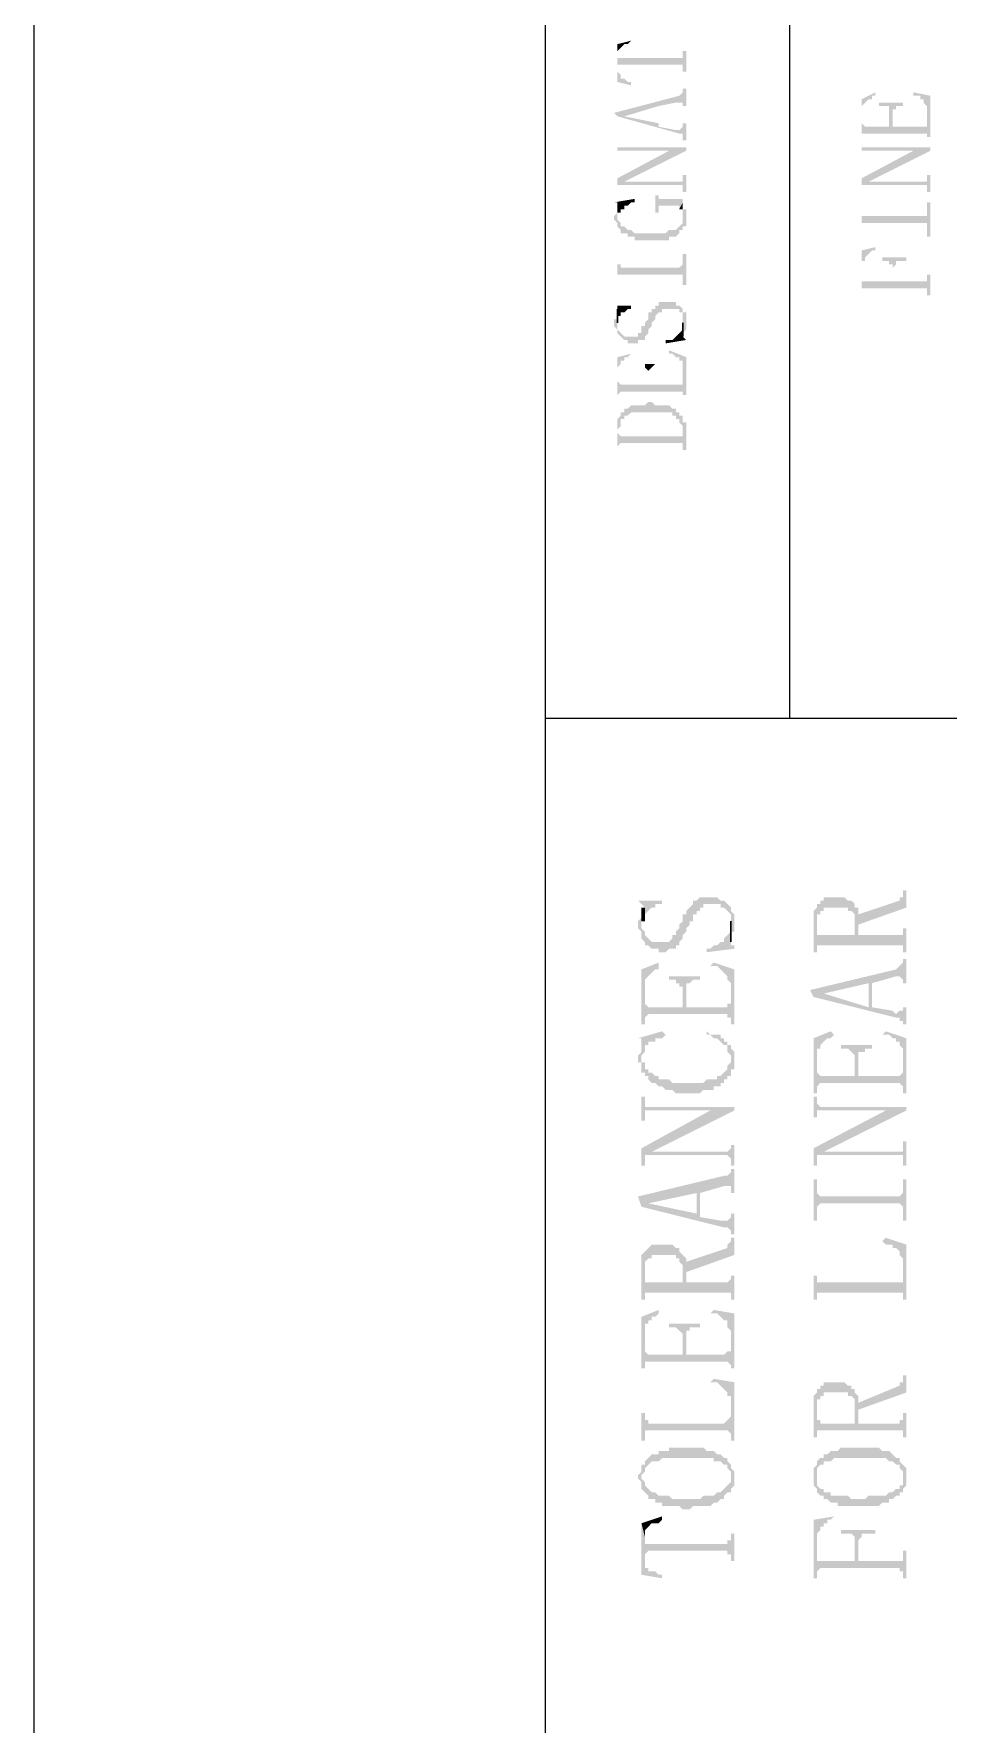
# Model space of a CAD drawing. Header units: millimetres. Extents: x 7018 to 13530, y 4187 to 5692.
# Drawn here: x 9826.37 to 9838.36, y 5155.76 to 5177.94 of the extents above; entities that cross this region are included whole.
import ezdxf

# ---------------------------------------------------------------- set-up
doc = ezdxf.new("R2010")
doc.units = ezdxf.units.MM

msp = doc.modelspace()

# ---------------------------------------------------------------- hatches: boundary and pattern name
at = {"transparency": 33554559}
for points in [[(9834.024, 5177.804), (9834.024, 5177.669), (9834.024, 5177.714), (9834.069, 5177.759), (9834.069, 5177.759), (9834.114, 5177.804), (9834.159, 5177.804), (9834.205, 5177.85), (9834.205, 5177.85)], [(9834.024, 5177.804), (9834.024, 5177.308), (9834.205, 5177.263), (9834.205, 5177.308), (9834.159, 5177.308), (9834.114, 5177.353), (9834.069, 5177.353), (9834.069, 5177.398), (9834.069, 5177.398), (9834.024, 5177.443), (9834.024, 5177.669)], [(9834.024, 5177.669), (9834.024, 5177.489), (9834.024, 5177.534), (9834.882, 5177.534), (9834.882, 5177.489), (9834.882, 5177.443), (9834.927, 5177.443), (9834.927, 5177.714), (9834.882, 5177.714), (9834.882, 5177.669), (9834.882, 5177.624), (9834.024, 5177.624)], [(9833.979, 5176.902), (9834.024, 5176.857), (9834.114, 5176.857), (9834.566, 5176.992), (9834.566, 5176.766), (9834.566, 5176.992), (9834.791, 5177.037), (9834.882, 5177.037), (9834.882, 5176.992), (9834.927, 5176.992), (9834.927, 5177.218), (9834.882, 5177.218), (9834.882, 5177.173), (9834.882, 5177.173), (9834.836, 5177.127), (9834.836, 5177.127)], [(9837.228, 5177.082), (9837.228, 5176.586), (9837.228, 5176.947), (9837.228, 5176.992), (9837.274, 5177.037), (9837.274, 5177.037), (9837.319, 5177.082), (9837.364, 5177.082), (9837.364, 5177.127), (9837.409, 5177.127), (9837.409, 5177.173)], [(9837.454, 5177.037), (9837.454, 5176.992), (9837.589, 5176.992), (9837.589, 5176.947), (9837.589, 5176.902), (9837.589, 5176.721), (9837.635, 5176.902), (9837.635, 5176.947), (9837.68, 5176.947), (9837.68, 5176.992), (9837.77, 5176.992), (9837.77, 5177.037)], [(9837.905, 5177.127), (9837.996, 5177.127), (9837.996, 5177.082), (9838.041, 5177.082), (9838.041, 5177.037), (9838.041, 5177.037), (9838.086, 5176.992), (9838.086, 5176.586), (9838.131, 5176.586), (9838.131, 5177.127), (9837.905, 5177.173)], [(9834.024, 5176.857), (9834.836, 5176.631), (9834.882, 5176.631), (9834.882, 5176.586), (9834.882, 5176.541), (9834.927, 5176.541), (9834.927, 5176.766), (9834.882, 5176.766), (9834.882, 5176.721), (9834.882, 5176.721), (9834.836, 5176.676), (9834.791, 5176.676), (9834.566, 5176.721), (9834.566, 5176.992), (9834.566, 5176.766), (9834.114, 5176.857), (9834.114, 5176.857)], [(9837.228, 5176.586), (9837.228, 5176.631), (9838.086, 5176.631), (9838.086, 5176.586), (9838.086, 5176.766), (9838.086, 5176.721), (9837.635, 5176.721), (9837.635, 5176.902), (9837.589, 5176.721), (9837.274, 5176.721), (9837.228, 5176.766), (9837.228, 5176.947)], [(9834.024, 5176.541), (9834.024, 5176.315), (9834.024, 5176.405), (9834.927, 5176.405), (9834.927, 5176.45), (9834.024, 5176.45)], [(9834.024, 5176.044), (9834.024, 5175.864), (9834.024, 5175.954), (9834.069, 5175.954), (9834.114, 5175.999), (9834.927, 5176.405), (9834.701, 5176.405)], [(9837.228, 5176.541), (9837.228, 5176.315), (9837.228, 5176.36), (9837.228, 5176.405), (9838.131, 5176.405), (9838.131, 5176.45), (9837.228, 5176.45)], [(9837.228, 5176.044), (9837.228, 5175.864), (9837.228, 5175.909), (9837.228, 5175.954), (9837.274, 5175.954), (9837.319, 5175.999), (9838.131, 5176.405), (9837.905, 5176.405)], [(9834.069, 5175.954), (9834.882, 5175.954), (9834.882, 5175.864), (9834.927, 5175.864), (9834.927, 5176.089), (9834.882, 5176.089), (9834.882, 5176.044), (9834.882, 5175.999), (9834.114, 5175.999)], [(9837.274, 5175.954), (9838.086, 5175.954), (9838.086, 5175.864), (9838.131, 5175.864), (9838.131, 5176.089), (9838.086, 5176.089), (9838.086, 5176.044), (9838.086, 5175.999), (9837.319, 5175.999)], [(9833.979, 5175.728), (9834.024, 5175.728), (9834.024, 5175.683), (9834.024, 5175.548), (9834.024, 5175.593), (9834.069, 5175.593), (9834.069, 5175.638), (9834.114, 5175.638), (9834.114, 5175.683), (9834.159, 5175.683), (9834.205, 5175.728), (9834.25, 5175.728), (9834.25, 5175.774)], [(9834.52, 5175.819), (9834.52, 5175.593), (9834.566, 5175.593), (9834.566, 5175.638), (9834.566, 5175.683), (9834.836, 5175.683), (9834.836, 5175.638), (9834.882, 5175.728), (9834.882, 5175.774), (9834.566, 5175.774), (9834.566, 5175.819), (9834.566, 5175.819)], [(9834.836, 5175.638), (9834.882, 5175.638), (9834.882, 5175.548), (9834.882, 5175.683), (9834.882, 5175.728)], [(9837.228, 5175.728), (9837.228, 5175.277), (9837.228, 5175.412), (9837.228, 5175.458), (9838.086, 5175.458), (9838.086, 5175.277), (9838.131, 5175.277), (9838.131, 5175.728), (9838.086, 5175.728), (9838.086, 5175.593), (9838.086, 5175.548), (9837.228, 5175.548), (9837.228, 5175.593)], [(9833.979, 5175.548), (9833.979, 5175.503), (9833.979, 5175.503), (9834.024, 5175.458), (9834.024, 5175.412), (9834.024, 5175.412), (9834.069, 5175.367), (9834.069, 5175.322), (9834.159, 5175.322), (9834.159, 5175.277), (9834.25, 5175.277), (9834.25, 5175.232), (9834.701, 5175.232), (9834.701, 5175.277), (9834.791, 5175.277), (9834.836, 5175.322), (9834.836, 5175.367), (9834.882, 5175.367), (9834.882, 5175.412), (9834.927, 5175.412), (9834.927, 5175.458), (9834.927, 5175.548), (9834.927, 5175.593), (9834.927, 5175.638), (9834.882, 5175.638), (9834.882, 5175.503), (9834.882, 5175.458), (9834.882, 5175.458), (9834.836, 5175.412), (9834.836, 5175.412), (9834.791, 5175.367), (9834.701, 5175.367), (9834.656, 5175.322), (9834.25, 5175.322), (9834.205, 5175.367), (9834.159, 5175.367), (9834.114, 5175.412), (9834.069, 5175.412), (9834.069, 5175.458), (9834.069, 5175.458), (9834.024, 5175.503), (9834.024, 5175.638), (9834.024, 5175.593), (9834.024, 5175.593)], [(9834.024, 5175.051), (9834.024, 5174.645), (9834.024, 5174.781), (9834.882, 5174.781), (9834.882, 5174.645), (9834.927, 5174.645), (9834.927, 5175.051), (9834.882, 5175.051), (9834.882, 5174.916), (9834.882, 5174.916), (9834.836, 5174.871), (9834.069, 5174.871), (9834.069, 5174.916), (9834.024, 5174.916)], [(9837.228, 5175.097), (9837.228, 5174.51), (9837.228, 5174.871), (9837.228, 5174.961), (9837.274, 5174.961), (9837.274, 5175.006), (9837.274, 5175.006), (9837.319, 5175.051), (9837.319, 5175.051), (9837.364, 5175.097), (9837.409, 5175.097), (9837.409, 5175.142)], [(9837.499, 5175.006), (9837.499, 5174.961), (9837.589, 5174.961), (9837.589, 5174.916), (9837.635, 5174.916), (9837.635, 5174.69), (9837.635, 5174.871), (9837.635, 5174.871), (9837.68, 5174.916), (9837.68, 5174.961), (9837.815, 5174.961), (9837.815, 5175.006)], [(9837.228, 5174.555), (9837.228, 5174.6), (9838.086, 5174.6), (9838.086, 5174.51), (9838.131, 5174.51), (9838.131, 5174.781), (9838.086, 5174.781), (9838.086, 5174.735), (9838.086, 5174.69), (9837.635, 5174.69), (9837.635, 5174.871), (9837.635, 5174.69), (9837.228, 5174.69), (9837.228, 5174.871)], [(9833.979, 5174.149), (9833.979, 5174.104), (9833.979, 5174.104), (9834.024, 5174.058), (9834.024, 5174.013), (9834.024, 5174.013), (9834.069, 5173.968), (9834.069, 5173.968), (9834.114, 5173.923), (9834.159, 5173.923), (9834.159, 5173.878), (9834.295, 5173.878), (9834.295, 5173.923), (9834.385, 5173.923), (9834.385, 5173.968), (9834.385, 5173.968), (9834.43, 5174.013), (9834.43, 5174.058), (9834.43, 5174.058), (9834.475, 5174.104), (9834.475, 5174.149), (9834.475, 5174.149), (9834.52, 5174.194), (9834.52, 5174.239), (9834.52, 5174.239), (9834.566, 5174.284), (9834.611, 5174.284), (9834.611, 5174.329), (9834.836, 5174.329), (9834.836, 5174.284), (9834.882, 5174.284), (9834.882, 5174.239), (9834.882, 5174.013), (9834.927, 5174.058), (9834.927, 5174.149), (9834.927, 5174.239), (9834.927, 5174.284), (9834.882, 5174.284), (9834.882, 5174.329), (9834.882, 5174.329), (9834.836, 5174.374), (9834.791, 5174.374), (9834.791, 5174.42), (9834.566, 5174.42), (9834.566, 5174.374), (9834.52, 5174.374), (9834.52, 5174.329), (9834.475, 5174.329), (9834.475, 5174.284), (9834.43, 5174.284), (9834.43, 5174.194), (9834.43, 5174.194), (9834.385, 5174.149), (9834.385, 5174.104), (9834.34, 5174.104), (9834.34, 5174.058), (9834.34, 5174.013), (9834.295, 5174.013), (9834.295, 5173.968), (9834.114, 5173.968), (9834.069, 5174.013), (9834.069, 5174.013), (9834.024, 5174.058), (9834.024, 5174.284), (9834.024, 5174.239), (9834.024, 5174.194), (9833.979, 5174.194)], [(9833.979, 5174.374), (9834.024, 5174.374), (9834.024, 5174.329), (9834.024, 5174.194), (9834.024, 5174.239), (9834.069, 5174.239), (9834.069, 5174.284), (9834.114, 5174.284), (9834.159, 5174.329), (9834.205, 5174.329), (9834.205, 5174.374), (9834.205, 5174.374)], [(9834.656, 5173.923), (9834.656, 5173.878), (9834.927, 5173.923), (9834.927, 5173.923), (9834.882, 5173.968), (9834.882, 5174.104), (9834.882, 5174.058), (9834.882, 5174.058), (9834.836, 5174.013), (9834.836, 5174.013), (9834.791, 5173.968), (9834.791, 5173.968), (9834.746, 5173.923), (9834.701, 5173.923)], [(9834.024, 5173.697), (9834.024, 5173.201), (9834.024, 5173.562), (9834.024, 5173.562), (9834.069, 5173.607), (9834.069, 5173.652), (9834.114, 5173.652), (9834.114, 5173.697), (9834.159, 5173.697), (9834.205, 5173.743), (9834.205, 5173.743)], [(9834.701, 5173.743), (9834.746, 5173.743), (9834.791, 5173.697), (9834.836, 5173.697), (9834.836, 5173.652), (9834.882, 5173.652), (9834.882, 5173.562), (9834.882, 5173.201), (9834.927, 5173.201), (9834.927, 5173.697), (9834.701, 5173.788)], [(9834.024, 5173.201), (9834.024, 5173.201), (9834.069, 5173.246), (9834.882, 5173.246), (9834.882, 5173.201), (9834.882, 5173.382), (9834.882, 5173.336), (9834.43, 5173.336), (9834.43, 5173.517), (9834.43, 5173.336), (9834.069, 5173.336), (9834.024, 5173.382), (9834.024, 5173.517)], [(9834.295, 5173.607), (9834.385, 5173.607), (9834.385, 5173.562), (9834.385, 5173.562), (9834.43, 5173.517), (9834.43, 5173.336), (9834.43, 5173.517), (9834.43, 5173.517), (9834.475, 5173.562), (9834.475, 5173.562), (9834.52, 5173.607), (9834.566, 5173.607)], [(9834.024, 5172.75), (9834.024, 5172.479), (9834.024, 5172.75), (9834.024, 5172.75), (9834.069, 5172.795), (9834.069, 5172.84), (9834.069, 5172.885), (9834.114, 5172.885), (9834.114, 5172.93), (9834.159, 5172.93), (9834.205, 5172.975), (9834.746, 5172.975), (9834.746, 5172.93), (9834.791, 5172.93), (9834.791, 5172.885), (9834.836, 5172.885), (9834.836, 5172.84), (9834.836, 5172.84), (9834.882, 5172.795), (9834.882, 5172.75), (9834.882, 5172.479), (9834.927, 5172.479), (9834.927, 5172.75), (9834.927, 5172.84), (9834.882, 5172.84), (9834.882, 5172.885), (9834.882, 5172.93), (9834.836, 5172.93), (9834.836, 5172.975), (9834.791, 5172.975), (9834.791, 5173.02), (9834.746, 5173.02), (9834.701, 5173.066), (9834.52, 5173.066), (9834.475, 5173.111), (9834.43, 5173.111), (9834.385, 5173.066), (9834.205, 5173.066), (9834.159, 5173.02), (9834.114, 5173.02), (9834.114, 5172.975), (9834.069, 5172.975), (9834.069, 5172.93), (9834.069, 5172.93), (9834.024, 5172.885), (9834.024, 5172.795)], [(9834.024, 5172.524), (9834.024, 5172.524), (9834.069, 5172.569), (9834.882, 5172.569), (9834.882, 5172.524), (9834.882, 5172.705), (9834.882, 5172.659), (9834.069, 5172.659), (9834.024, 5172.705), (9834.024, 5172.705)], [(9834.295, 5166.251), (9834.295, 5166.205), (9834.34, 5166.16), (9834.34, 5166.115), (9834.34, 5166.07), (9834.385, 5166.025), (9834.385, 5165.98), (9834.43, 5165.98), (9834.475, 5165.935), (9834.566, 5165.935), (9834.566, 5165.89), (9834.656, 5165.89), (9834.701, 5165.935), (9834.791, 5165.935), (9834.791, 5165.98), (9834.836, 5165.98), (9834.836, 5166.025), (9834.882, 5166.07), (9834.882, 5166.115), (9834.927, 5166.16), (9834.927, 5166.205), (9834.972, 5166.251), (9834.972, 5166.296), (9835.017, 5166.296), (9835.017, 5166.386), (9835.062, 5166.386), (9835.062, 5166.431), (9835.107, 5166.431), (9835.107, 5166.476), (9835.152, 5166.476), (9835.152, 5166.521), (9835.378, 5166.521), (9835.378, 5166.476), (9835.423, 5166.476), (9835.468, 5166.431), (9835.468, 5166.431), (9835.513, 5166.386), (9835.513, 5166.296), (9835.513, 5166.115), (9835.513, 5166.16), (9835.559, 5166.16), (9835.559, 5166.251), (9835.559, 5166.296), (9835.559, 5166.386), (9835.513, 5166.431), (9835.513, 5166.476), (9835.468, 5166.521), (9835.468, 5166.521), (9835.423, 5166.567), (9835.378, 5166.567), (9835.333, 5166.612), (9835.107, 5166.612), (9835.062, 5166.567), (9835.017, 5166.567), (9835.017, 5166.521), (9835.017, 5166.521), (9834.972, 5166.476), (9834.972, 5166.476), (9834.927, 5166.431), (9834.927, 5166.386), (9834.882, 5166.386), (9834.882, 5166.296), (9834.836, 5166.251), (9834.836, 5166.205), (9834.791, 5166.16), (9834.791, 5166.115), (9834.746, 5166.115), (9834.746, 5166.07), (9834.746, 5166.07), (9834.701, 5166.025), (9834.475, 5166.025), (9834.43, 5166.07), (9834.43, 5166.07), (9834.385, 5166.115), (9834.385, 5166.16), (9834.34, 5166.205), (9834.34, 5166.431), (9834.34, 5166.341), (9834.34, 5166.341), (9834.295, 5166.296)], [(9836.597, 5166.296), (9836.597, 5165.89), (9836.642, 5165.89), (9836.642, 5166.296), (9836.642, 5166.386), (9836.687, 5166.386), (9836.687, 5166.431), (9836.732, 5166.431), (9836.732, 5166.476), (9837.048, 5166.476), (9837.048, 5166.431), (9837.093, 5166.431), (9837.138, 5166.386), (9837.138, 5166.341), (9837.138, 5166.115), (9837.183, 5166.476), (9837.138, 5166.476), (9837.138, 5166.521), (9837.093, 5166.567), (9837.048, 5166.567), (9837.003, 5166.612), (9836.732, 5166.612), (9836.732, 5166.567), (9836.687, 5166.567), (9836.687, 5166.521), (9836.642, 5166.521), (9836.642, 5166.476), (9836.642, 5166.476), (9836.597, 5166.431), (9836.597, 5166.386), (9836.597, 5166.341)], [(9837.183, 5166.386), (9837.183, 5166.251), (9837.815, 5166.476), (9837.815, 5166.702), (9837.77, 5166.702), (9837.77, 5166.657), (9837.77, 5166.612), (9837.725, 5166.612), (9837.725, 5166.567)], [(9834.295, 5166.567), (9834.34, 5166.521), (9834.34, 5166.521), (9834.385, 5166.476), (9834.385, 5166.296), (9834.385, 5166.386), (9834.43, 5166.431), (9834.43, 5166.431), (9834.475, 5166.476), (9834.52, 5166.476), (9834.52, 5166.521), (9834.611, 5166.521), (9834.611, 5166.567)], [(9834.34, 5166.431), (9834.34, 5166.251), (9834.34, 5166.296), (9834.385, 5166.296), (9834.385, 5166.476), (9834.34, 5166.476)], [(9836.642, 5165.935), (9836.642, 5165.98), (9837.77, 5165.98), (9837.77, 5165.89), (9837.815, 5165.89), (9837.815, 5166.205), (9837.77, 5166.205), (9837.77, 5166.16), (9837.77, 5166.115), (9837.183, 5166.115), (9837.183, 5166.386), (9837.183, 5166.476), (9837.138, 5166.115), (9836.642, 5166.115), (9836.642, 5166.251)], [(9835.197, 5165.935), (9835.197, 5165.89), (9835.559, 5165.935), (9835.559, 5165.98), (9835.513, 5165.98), (9835.513, 5166.025), (9835.513, 5166.205), (9835.513, 5166.16), (9835.468, 5166.115), (9835.468, 5166.115), (9835.423, 5166.07), (9835.423, 5166.025), (9835.378, 5166.025), (9835.333, 5165.98), (9835.288, 5165.98), (9835.243, 5165.935)], [(9834.34, 5165.664), (9834.34, 5164.942), (9834.385, 5164.942), (9834.385, 5165.438), (9834.385, 5165.529), (9834.385, 5165.529), (9834.43, 5165.574), (9834.43, 5165.574), (9834.475, 5165.619), (9834.475, 5165.619), (9834.52, 5165.664), (9834.566, 5165.664), (9834.566, 5165.754)], [(9835.243, 5165.709), (9835.333, 5165.709), (9835.378, 5165.664), (9835.378, 5165.664), (9835.423, 5165.619), (9835.423, 5165.619), (9835.468, 5165.574), (9835.468, 5165.529), (9835.513, 5165.483), (9835.513, 5165.438), (9835.513, 5164.942), (9835.559, 5164.942), (9835.559, 5165.664), (9835.288, 5165.754)], [(9836.551, 5165.393), (9836.597, 5165.303), (9836.732, 5165.348), (9837.319, 5165.483), (9837.319, 5165.167), (9837.364, 5165.483), (9837.68, 5165.574), (9837.725, 5165.574), (9837.77, 5165.529), (9837.77, 5165.483), (9837.815, 5165.483), (9837.815, 5165.799), (9837.77, 5165.799), (9837.77, 5165.754), (9837.77, 5165.754), (9837.725, 5165.709), (9837.725, 5165.709), (9837.68, 5165.664)], [(9834.701, 5165.574), (9834.701, 5165.529), (9834.791, 5165.529), (9834.791, 5165.483), (9834.836, 5165.483), (9834.836, 5165.438), (9834.882, 5165.438), (9834.882, 5165.167), (9834.927, 5165.393), (9834.927, 5165.483), (9834.972, 5165.483), (9835.017, 5165.529), (9835.107, 5165.529), (9835.107, 5165.574)], [(9836.597, 5165.303), (9837.68, 5165.032), (9837.725, 5165.032), (9837.725, 5164.987), (9837.77, 5164.987), (9837.77, 5164.942), (9837.815, 5164.942), (9837.815, 5165.167), (9837.77, 5165.167), (9837.77, 5165.122), (9837.725, 5165.122), (9837.68, 5165.077), (9837.68, 5165.077), (9837.635, 5165.122), (9837.364, 5165.167), (9837.364, 5165.483), (9837.319, 5165.167), (9836.732, 5165.348), (9836.732, 5165.348)], [(9834.385, 5164.987), (9834.385, 5165.032), (9834.385, 5165.032), (9834.43, 5165.077), (9835.468, 5165.077), (9835.468, 5165.032), (9835.513, 5165.032), (9835.513, 5164.987), (9835.513, 5165.258), (9835.513, 5165.213), (9835.468, 5165.213), (9835.468, 5165.167), (9834.927, 5165.167), (9834.927, 5165.393), (9834.882, 5165.167), (9834.43, 5165.167), (9834.385, 5165.213), (9834.385, 5165.438)], [(9834.295, 5164.761), (9834.34, 5164.761), (9834.34, 5164.716), (9834.34, 5164.31), (9834.34, 5164.536), (9834.385, 5164.581), (9834.385, 5164.671), (9834.43, 5164.671), (9834.43, 5164.716), (9834.52, 5164.716), (9834.52, 5164.761), (9834.611, 5164.761), (9834.656, 5164.806), (9834.611, 5164.852)], [(9835.197, 5164.806), (9835.243, 5164.806), (9835.288, 5164.761), (9835.333, 5164.761), (9835.378, 5164.716), (9835.378, 5164.716), (9835.423, 5164.671), (9835.468, 5164.671), (9835.468, 5164.581), (9835.513, 5164.536), (9835.513, 5164.49), (9835.513, 5164.671), (9835.468, 5164.671), (9835.468, 5164.716), (9835.423, 5164.716), (9835.423, 5164.761), (9835.378, 5164.761), (9835.378, 5164.806), (9835.243, 5164.806), (9835.197, 5164.852)], [(9836.597, 5164.761), (9836.597, 5164.039), (9836.642, 5164.039), (9836.642, 5164.536), (9836.642, 5164.626), (9836.687, 5164.626), (9836.687, 5164.671), (9836.687, 5164.671), (9836.732, 5164.716), (9836.732, 5164.716), (9836.777, 5164.761), (9836.822, 5164.761), (9836.867, 5164.806), (9836.822, 5164.852)], [(9837.499, 5164.806), (9837.589, 5164.806), (9837.635, 5164.761), (9837.68, 5164.761), (9837.68, 5164.716), (9837.725, 5164.716), (9837.725, 5164.671), (9837.725, 5164.671), (9837.77, 5164.626), (9837.77, 5164.536), (9837.77, 5164.039), (9837.815, 5164.039), (9837.815, 5164.761), (9837.544, 5164.852)], [(9834.295, 5164.49), (9834.295, 5164.445), (9834.34, 5164.445), (9834.34, 5164.31), (9834.34, 5164.716), (9834.34, 5164.671), (9834.34, 5164.581), (9834.295, 5164.536)], [(9834.34, 5164.31), (9834.385, 5164.31), (9834.385, 5164.265), (9834.43, 5164.265), (9834.43, 5164.22), (9834.475, 5164.175), (9834.52, 5164.175), (9834.566, 5164.129), (9834.611, 5164.129), (9834.656, 5164.084), (9834.746, 5164.084), (9834.791, 5164.039), (9835.107, 5164.039), (9835.152, 5164.084), (9835.288, 5164.084), (9835.288, 5164.129), (9835.378, 5164.129), (9835.378, 5164.175), (9835.423, 5164.175), (9835.423, 5164.22), (9835.468, 5164.22), (9835.468, 5164.265), (9835.513, 5164.265), (9835.513, 5164.355), (9835.559, 5164.355), (9835.559, 5164.49), (9835.559, 5164.536), (9835.559, 5164.581), (9835.513, 5164.626), (9835.513, 5164.671), (9835.513, 5164.445), (9835.513, 5164.445), (9835.468, 5164.4), (9835.468, 5164.355), (9835.468, 5164.355), (9835.423, 5164.31), (9835.423, 5164.31), (9835.378, 5164.265), (9835.333, 5164.265), (9835.333, 5164.22), (9835.197, 5164.22), (9835.152, 5164.175), (9834.746, 5164.175), (9834.701, 5164.22), (9834.566, 5164.22), (9834.566, 5164.265), (9834.52, 5164.265), (9834.475, 5164.31), (9834.43, 5164.31), (9834.43, 5164.355), (9834.385, 5164.355), (9834.385, 5164.445), (9834.34, 5164.445), (9834.34, 5164.49)], [(9836.958, 5164.671), (9836.958, 5164.626), (9837.048, 5164.626), (9837.093, 5164.581), (9837.093, 5164.581), (9837.138, 5164.536), (9837.138, 5164.265), (9837.183, 5164.49), (9837.183, 5164.581), (9837.274, 5164.581), (9837.274, 5164.626), (9837.364, 5164.626), (9837.364, 5164.671)], [(9836.642, 5164.084), (9836.642, 5164.129), (9836.642, 5164.129), (9836.687, 5164.175), (9837.725, 5164.175), (9837.77, 5164.129), (9837.77, 5164.084), (9837.77, 5164.355), (9837.77, 5164.31), (9837.77, 5164.31), (9837.725, 5164.265), (9837.183, 5164.265), (9837.183, 5164.49), (9837.138, 5164.265), (9836.687, 5164.265), (9836.642, 5164.31), (9836.642, 5164.536)], [(9834.34, 5163.994), (9834.34, 5163.678), (9834.385, 5163.678), (9834.385, 5163.768), (9834.385, 5163.813), (9835.559, 5163.813), (9835.559, 5163.859), (9834.385, 5163.859), (9834.385, 5163.904), (9834.385, 5163.994)], [(9836.597, 5163.994), (9836.597, 5163.723), (9836.642, 5163.723), (9836.642, 5163.768), (9836.642, 5163.813), (9837.815, 5163.813), (9837.815, 5163.859), (9836.687, 5163.859), (9836.642, 5163.904), (9836.642, 5163.994)], [(9834.34, 5163.317), (9834.34, 5163.091), (9834.385, 5163.091), (9834.385, 5163.227), (9834.43, 5163.227), (9834.475, 5163.272), (9835.559, 5163.813), (9835.243, 5163.813)], [(9836.597, 5163.317), (9836.597, 5163.091), (9836.642, 5163.091), (9836.642, 5163.227), (9836.687, 5163.227), (9836.732, 5163.272), (9837.815, 5163.813), (9837.544, 5163.813)], [(9834.43, 5163.227), (9835.468, 5163.227), (9835.513, 5163.182), (9835.513, 5163.091), (9835.559, 5163.091), (9835.559, 5163.362), (9835.513, 5163.362), (9835.513, 5163.317), (9835.513, 5163.317), (9835.468, 5163.272), (9834.475, 5163.272)], [(9836.687, 5163.227), (9837.77, 5163.227), (9837.77, 5163.182), (9837.77, 5163.091), (9837.815, 5163.091), (9837.815, 5163.407), (9837.77, 5163.407), (9837.77, 5163.317), (9837.77, 5163.272), (9836.732, 5163.272)], [(9834.295, 5162.685), (9834.34, 5162.55), (9834.43, 5162.595), (9835.062, 5162.73), (9835.062, 5162.46), (9835.107, 5162.73), (9835.423, 5162.821), (9835.513, 5162.821), (9835.513, 5162.73), (9835.559, 5162.73), (9835.559, 5163.046), (9835.513, 5163.046), (9835.513, 5163.001), (9835.468, 5162.956), (9835.423, 5162.956)], [(9836.597, 5162.911), (9836.597, 5162.369), (9836.642, 5162.369), (9836.642, 5162.55), (9836.642, 5162.55), (9836.687, 5162.595), (9837.725, 5162.595), (9837.77, 5162.55), (9837.77, 5162.369), (9837.815, 5162.369), (9837.815, 5162.911), (9837.77, 5162.911), (9837.77, 5162.73), (9837.77, 5162.73), (9837.725, 5162.685), (9836.687, 5162.685), (9836.642, 5162.73), (9836.642, 5162.911)], [(9834.34, 5162.55), (9835.423, 5162.279), (9835.468, 5162.279), (9835.513, 5162.234), (9835.513, 5162.189), (9835.559, 5162.189), (9835.559, 5162.46), (9835.513, 5162.46), (9835.513, 5162.414), (9835.513, 5162.414), (9835.468, 5162.369), (9835.378, 5162.369), (9835.107, 5162.414), (9835.107, 5162.73), (9835.062, 5162.46), (9834.43, 5162.595), (9834.43, 5162.595)], [(9834.927, 5161.828), (9834.927, 5161.692), (9835.559, 5161.918), (9835.559, 5162.144), (9835.513, 5162.144), (9835.513, 5162.098), (9835.513, 5162.098), (9835.468, 5162.053), (9835.468, 5162.008)], [(9837.499, 5162.098), (9837.499, 5162.098), (9837.544, 5162.053), (9837.635, 5162.053), (9837.635, 5162.008), (9837.68, 5162.008), (9837.725, 5161.963), (9837.725, 5161.918), (9837.77, 5161.873), (9837.77, 5161.828), (9837.77, 5161.331), (9837.815, 5161.331), (9837.815, 5162.053), (9837.544, 5162.144)], [(9834.34, 5161.737), (9834.34, 5161.331), (9834.385, 5161.331), (9834.385, 5161.737), (9834.385, 5161.828), (9834.43, 5161.873), (9834.475, 5161.873), (9834.475, 5161.918), (9834.791, 5161.918), (9834.791, 5161.873), (9834.836, 5161.873), (9834.836, 5161.828), (9834.882, 5161.783), (9834.882, 5161.557), (9834.882, 5161.918), (9834.882, 5161.918), (9834.836, 5161.963), (9834.836, 5162.008), (9834.791, 5162.008), (9834.746, 5162.053), (9834.475, 5162.053), (9834.43, 5162.008), (9834.43, 5162.008), (9834.385, 5161.963), (9834.385, 5161.963), (9834.34, 5161.918), (9834.34, 5161.828), (9834.34, 5161.783)], [(9834.385, 5161.376), (9834.385, 5161.421), (9835.513, 5161.421), (9835.513, 5161.331), (9835.559, 5161.331), (9835.559, 5161.647), (9835.513, 5161.647), (9835.513, 5161.602), (9835.513, 5161.602), (9835.468, 5161.557), (9834.927, 5161.557), (9834.927, 5161.828), (9834.927, 5161.873), (9834.882, 5161.918), (9834.882, 5161.557), (9834.385, 5161.557), (9834.385, 5161.692)], [(9836.597, 5161.647), (9836.597, 5161.331), (9836.642, 5161.331), (9836.642, 5161.421), (9837.77, 5161.421), (9837.77, 5161.376), (9837.77, 5161.602), (9837.77, 5161.557), (9836.642, 5161.557), (9836.642, 5161.602), (9836.642, 5161.647)], [(9834.34, 5161.106), (9834.34, 5160.429), (9834.385, 5160.429), (9834.385, 5160.88), (9834.385, 5161.015), (9834.43, 5161.015), (9834.43, 5161.06), (9834.475, 5161.06), (9834.475, 5161.106), (9834.52, 5161.106), (9834.566, 5161.151), (9834.566, 5161.196)], [(9835.243, 5161.151), (9835.333, 5161.151), (9835.378, 5161.106), (9835.378, 5161.106), (9835.423, 5161.06), (9835.468, 5161.06), (9835.468, 5160.97), (9835.513, 5160.925), (9835.513, 5160.429), (9835.559, 5160.429), (9835.559, 5161.151), (9835.288, 5161.196)], [(9834.385, 5160.429), (9834.385, 5160.519), (9835.468, 5160.519), (9835.513, 5160.474), (9835.513, 5160.699), (9835.513, 5160.654), (9835.468, 5160.654), (9835.423, 5160.609), (9834.927, 5160.609), (9834.927, 5160.835), (9834.882, 5160.609), (9834.43, 5160.609), (9834.385, 5160.654), (9834.385, 5160.88)], [(9834.701, 5161.015), (9834.701, 5160.97), (9834.791, 5160.97), (9834.836, 5160.925), (9834.836, 5160.925), (9834.882, 5160.88), (9834.882, 5160.609), (9834.927, 5160.835), (9834.927, 5160.925), (9834.972, 5160.925), (9834.972, 5160.97), (9835.107, 5160.97), (9835.107, 5161.015)], [(9835.243, 5160.248), (9835.333, 5160.248), (9835.378, 5160.203), (9835.378, 5160.203), (9835.423, 5160.158), (9835.423, 5160.158), (9835.468, 5160.113), (9835.468, 5160.068), (9835.513, 5160.068), (9835.513, 5159.481), (9835.559, 5159.481), (9835.559, 5160.248), (9835.288, 5160.293)], [(9836.597, 5159.932), (9836.597, 5159.526), (9836.642, 5159.526), (9836.642, 5159.887), (9836.642, 5160.022), (9836.687, 5160.022), (9836.687, 5160.068), (9836.732, 5160.068), (9836.732, 5160.113), (9837.048, 5160.113), (9837.048, 5160.068), (9837.093, 5160.068), (9837.138, 5160.022), (9837.138, 5159.977), (9837.138, 5159.706), (9837.183, 5160.068), (9837.138, 5160.113), (9837.138, 5160.158), (9837.093, 5160.158), (9837.093, 5160.203), (9837.048, 5160.203), (9837.003, 5160.248), (9836.732, 5160.248), (9836.732, 5160.203), (9836.687, 5160.203), (9836.687, 5160.158), (9836.642, 5160.158), (9836.642, 5160.113), (9836.642, 5160.113), (9836.597, 5160.068), (9836.597, 5159.977), (9836.597, 5159.977)], [(9837.183, 5159.977), (9837.183, 5159.887), (9837.815, 5160.113), (9837.815, 5160.338), (9837.77, 5160.338), (9837.77, 5160.293), (9837.77, 5160.248), (9837.725, 5160.248), (9837.725, 5160.203)], [(9836.642, 5159.571), (9836.642, 5159.616), (9837.77, 5159.616), (9837.77, 5159.526), (9837.815, 5159.526), (9837.815, 5159.842), (9837.77, 5159.842), (9837.77, 5159.797), (9837.77, 5159.752), (9837.725, 5159.752), (9837.725, 5159.706), (9837.183, 5159.706), (9837.183, 5160.068), (9837.183, 5160.068), (9837.138, 5159.706), (9836.687, 5159.706), (9836.687, 5159.752), (9836.642, 5159.752), (9836.642, 5159.887)], [(9834.34, 5159.842), (9834.34, 5159.481), (9834.385, 5159.481), (9834.385, 5159.616), (9835.468, 5159.616), (9835.513, 5159.571), (9835.513, 5159.797), (9835.513, 5159.797), (9835.468, 5159.752), (9835.468, 5159.752), (9835.423, 5159.706), (9834.43, 5159.706), (9834.43, 5159.752), (9834.385, 5159.752), (9834.385, 5159.842)], [(9834.34, 5159.165), (9834.34, 5158.984), (9834.34, 5159.029), (9834.385, 5159.075), (9834.385, 5159.12), (9834.385, 5159.12), (9834.43, 5159.165), (9834.43, 5159.165), (9834.475, 5159.21), (9834.566, 5159.21), (9834.611, 5159.255), (9835.288, 5159.255), (9835.288, 5159.21), (9835.378, 5159.21), (9835.423, 5159.165), (9835.468, 5159.165), (9835.468, 5159.12), (9835.513, 5159.075), (9835.513, 5158.984), (9835.513, 5159.165), (9835.513, 5159.165), (9835.468, 5159.21), (9835.468, 5159.255), (9835.423, 5159.255), (9835.378, 5159.3), (9835.333, 5159.3), (9835.288, 5159.345), (9835.197, 5159.345), (9835.152, 5159.391), (9834.701, 5159.391), (9834.701, 5159.345), (9834.566, 5159.345), (9834.566, 5159.3), (9834.475, 5159.3), (9834.43, 5159.255), (9834.43, 5159.255), (9834.385, 5159.21), (9834.385, 5159.165)], [(9836.642, 5159.165), (9836.642, 5158.984), (9836.642, 5159.029), (9836.642, 5159.12), (9836.642, 5159.12), (9836.687, 5159.165), (9836.732, 5159.165), (9836.732, 5159.21), (9836.822, 5159.21), (9836.867, 5159.255), (9837.544, 5159.255), (9837.589, 5159.21), (9837.635, 5159.21), (9837.68, 5159.165), (9837.725, 5159.165), (9837.725, 5159.12), (9837.77, 5159.075), (9837.77, 5158.984), (9837.77, 5159.165), (9837.77, 5159.165), (9837.725, 5159.21), (9837.725, 5159.255), (9837.68, 5159.255), (9837.635, 5159.3), (9837.635, 5159.3), (9837.589, 5159.345), (9837.499, 5159.345), (9837.454, 5159.391), (9836.958, 5159.391), (9836.912, 5159.345), (9836.822, 5159.345), (9836.777, 5159.3), (9836.732, 5159.3), (9836.732, 5159.255), (9836.687, 5159.255), (9836.642, 5159.21), (9836.642, 5159.21)], [(9834.295, 5158.984), (9834.295, 5158.984), (9834.34, 5158.939), (9834.34, 5158.849), (9834.34, 5158.849), (9834.385, 5158.804), (9834.385, 5158.804), (9834.43, 5158.759), (9834.43, 5158.714), (9834.52, 5158.714), (9834.52, 5158.668), (9834.611, 5158.668), (9834.611, 5158.623), (9834.836, 5158.623), (9834.882, 5158.578), (9834.972, 5158.578), (9835.017, 5158.623), (9835.243, 5158.623), (9835.288, 5158.668), (9835.333, 5158.668), (9835.378, 5158.714), (9835.423, 5158.714), (9835.423, 5158.759), (9835.468, 5158.804), (9835.513, 5158.804), (9835.513, 5158.849), (9835.513, 5158.849), (9835.559, 5158.894), (9835.559, 5158.984), (9835.559, 5159.075), (9835.559, 5159.075), (9835.513, 5159.12), (9835.513, 5159.165), (9835.513, 5158.984), (9835.513, 5158.939), (9835.513, 5158.939), (9835.468, 5158.894), (9835.468, 5158.894), (9835.423, 5158.849), (9835.423, 5158.849), (9835.378, 5158.804), (9835.333, 5158.804), (9835.288, 5158.759), (9835.152, 5158.759), (9835.107, 5158.714), (9834.746, 5158.714), (9834.701, 5158.759), (9834.566, 5158.759), (9834.52, 5158.804), (9834.475, 5158.804), (9834.43, 5158.849), (9834.43, 5158.849), (9834.385, 5158.894), (9834.385, 5158.939), (9834.34, 5158.984), (9834.34, 5159.165), (9834.34, 5159.12), (9834.34, 5159.075), (9834.295, 5159.029)], [(9836.597, 5158.984), (9836.597, 5158.894), (9836.597, 5158.894), (9836.642, 5158.849), (9836.642, 5158.804), (9836.642, 5158.804), (9836.687, 5158.759), (9836.732, 5158.759), (9836.732, 5158.714), (9836.777, 5158.714), (9836.822, 5158.668), (9836.912, 5158.668), (9836.912, 5158.623), (9837.454, 5158.623), (9837.499, 5158.668), (9837.589, 5158.668), (9837.589, 5158.714), (9837.635, 5158.714), (9837.68, 5158.759), (9837.725, 5158.759), (9837.725, 5158.804), (9837.77, 5158.804), (9837.77, 5158.849), (9837.815, 5158.894), (9837.815, 5158.984), (9837.815, 5159.12), (9837.815, 5159.12), (9837.77, 5159.165), (9837.77, 5158.984), (9837.77, 5158.894), (9837.725, 5158.894), (9837.725, 5158.849), (9837.68, 5158.849), (9837.635, 5158.804), (9837.589, 5158.804), (9837.544, 5158.759), (9837.319, 5158.759), (9837.274, 5158.714), (9837.093, 5158.714), (9837.048, 5158.759), (9836.822, 5158.759), (9836.822, 5158.804), (9836.732, 5158.804), (9836.732, 5158.849), (9836.687, 5158.849), (9836.642, 5158.894), (9836.642, 5158.984), (9836.642, 5159.165), (9836.597, 5159.12), (9836.597, 5159.029)], [(9834.34, 5158.398), (9834.385, 5158.217), (9834.385, 5158.307), (9834.385, 5158.307), (9834.43, 5158.352), (9834.43, 5158.352), (9834.475, 5158.398), (9834.566, 5158.398), (9834.611, 5158.443), (9834.611, 5158.488)], [(9834.34, 5158.398), (9834.34, 5157.721), (9834.611, 5157.676), (9834.611, 5157.721), (9834.566, 5157.721), (9834.52, 5157.766), (9834.43, 5157.766), (9834.43, 5157.811), (9834.385, 5157.811), (9834.385, 5157.856), (9834.385, 5158.217)], [(9836.597, 5158.443), (9836.597, 5157.676), (9836.642, 5157.676), (9836.642, 5158.172), (9836.642, 5158.217), (9836.642, 5158.262), (9836.687, 5158.307), (9836.687, 5158.352), (9836.732, 5158.352), (9836.732, 5158.398), (9836.777, 5158.398), (9836.777, 5158.443), (9836.822, 5158.443), (9836.867, 5158.488), (9836.867, 5158.488)], [(9834.385, 5158.217), (9834.385, 5157.946), (9834.385, 5157.991), (9834.385, 5157.991), (9834.43, 5158.037), (9835.468, 5158.037), (9835.468, 5157.991), (9835.513, 5157.991), (9835.513, 5157.901), (9835.559, 5157.901), (9835.559, 5158.262), (9835.513, 5158.262), (9835.513, 5158.172), (9835.468, 5158.172), (9835.468, 5158.127), (9834.385, 5158.127), (9834.385, 5158.172)], [(9836.642, 5157.721), (9836.642, 5157.766), (9836.642, 5157.766), (9836.687, 5157.811), (9837.725, 5157.811), (9837.725, 5157.766), (9837.77, 5157.766), (9837.77, 5157.676), (9837.815, 5157.676), (9837.815, 5158.037), (9837.77, 5158.037), (9837.77, 5157.946), (9837.77, 5157.901), (9837.183, 5157.901), (9837.183, 5158.127), (9837.138, 5157.901), (9836.642, 5157.901), (9836.642, 5157.946), (9836.642, 5158.172)], [(9836.958, 5158.307), (9836.958, 5158.262), (9837.093, 5158.262), (9837.138, 5158.217), (9837.138, 5157.901), (9837.183, 5158.127), (9837.183, 5158.172), (9837.183, 5158.172), (9837.228, 5158.217), (9837.228, 5158.262), (9837.409, 5158.262), (9837.409, 5158.307)]]:
    msp.add_hatch(color=256, dxfattribs=at).paths.add_polyline_path(points)

# ---------------------------------------------------------------- linework, layer by layer
msp.add_line((9833.076, 5242.873), (9833.076, 4956.132))
for points in [[(10246.37, 4951.873), (10246.37, 5248.873), (9826.37, 5248.873), (9826.37, 4951.873)], [(9834.024, 5174.284), (9834.024, 5174.149), (9834.024, 5174.329)], [(9834.882, 5174.104), (9834.882, 5173.968), (9834.882, 5174.013), (9834.882, 5174.149), (9834.882, 5174.149)], [(9835.513, 5166.205), (9835.513, 5166.025), (9835.513, 5166.296), (9835.513, 5166.251)]]:
    msp.add_lwpolyline(points, close=True)
for points in [[(9836.281, 5242.873), (9836.281, 5168.959)], [(9833.076, 5168.959), (9845.894, 5168.959)]]:
    msp.add_lwpolyline(points)

doc.saveas('drawing.dxf')
